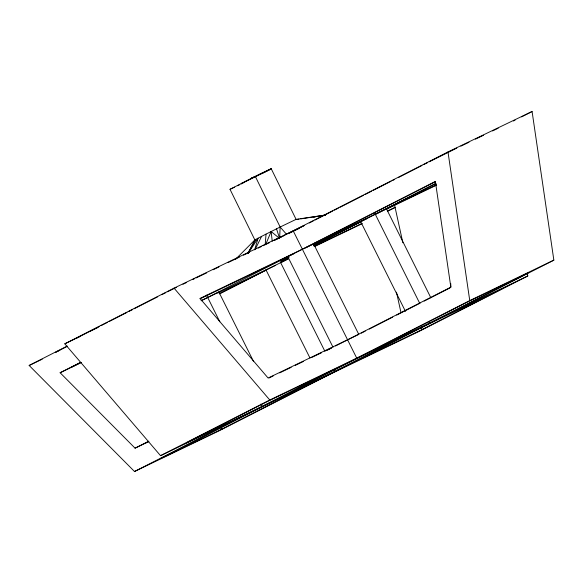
<?xml version="1.0" encoding="UTF-8"?>
<svg xmlns="http://www.w3.org/2000/svg" width="583" height="583" viewBox="0 0 583 583"><rect width="100%" height="100%" fill="white"/><g stroke="black" fill="none" stroke-linecap="round" stroke-linejoin="round"><path stroke-width="0.87" d="M279.665 237.587L280.153 227.02L255.288 176.387L230.008 189.3L254.873 239.934L247.717 253.634M265.214 244.241L266.03 234.104L280.153 227.02L296.084 219.361L325.431 215.025M254.647 249.837L258.101 238.17L266.03 234.104M265.753 244.335L271.124 231.531L278.973 237.937M255.332 249.116L261.585 236.37M247.768 253.656L255.813 239.387L258.101 238.17L248.343 253.015M253.394 242.185L255.813 239.387M235.423 259.428L254.873 239.934M264.806 172.116L271.219 168.735L296.084 219.361M357.634 223.289L435.778 183.332M259.821 174.353L262.467 173.049L256.185 176.234M251.667 178.194L271.219 168.735L241.748 183.332L242.994 182.778M250.923 178.631L252.381 177.881M251.783 178.201L252.49 177.837M261.847 173.625L264.07 172.495M527.221 273.31L527.804 275.97L418.587 331.661L160.551 455.687L64.808 343.81L174.033 288.126L304.406 225.453L288.242 233.652M99.482 326.458L76.016 338.424L80.111 336.457M101.099 325.635L107.571 322.333M109.189 321.51L126.992 312.437M128.61 311.606L132.654 309.544M134.272 308.72L157.738 296.762M161.782 294.699L165.827 292.637M167.445 291.806L176.409 287.404M283.484 235.794L447.992 151.915L532.09 111.499L553.85 260.149L218.603 431.077L134.505 471.501L29.15 365.475L67.242 346.047M275.395 239.919L281.866 236.618M67.089 346.455L55.735 352.241L59.794 350.317M309.274 222.976L313.326 220.906M314.944 220.083L332.776 210.988M334.402 210.164L338.453 208.095M340.071 207.271L363.581 195.283M365.206 194.46L371.684 191.151M373.309 190.328L391.142 181.233M392.767 180.409L394.385 179.579M398.437 177.516L421.946 165.528M423.564 164.697L427.623 162.635M429.241 161.804L456.817 148.104M513.448 121.002L515.066 120.171M521.552 116.87L532.09 111.499M148.731 441.601L135.067 448.167L60.122 372.741L80.396 362.4M201.222 300.792L435.37 181.408L450.848 287.157L335.451 345.996M71.345 367.341L81.081 362.378M217.291 292.928L218.909 292.105L253.627 361.657M305.492 247.957L435.465 181.692M313.465 244.685L326.291 238.148M314.266 244.488L333.505 234.679L315.869 243.672M219.784 293.46L288.578 258.619M219.638 293.861L266.671 269.878M281.261 262.437L288.541 258.728M313.625 245.939L361.365 221.598M375.933 214.172L435.924 183.579M135.067 448.167L148.782 441.171M327.354 350.121L331.399 348.058M146.297 442.767L148.716 441.535M361.22 333.185L365.25 331.129M369.279 329.074L392.672 317.145M396.71 315.09L420.103 303.16M424.132 301.105L449.952 287.944M160.551 455.687L269.776 399.996L527.804 275.97M134.505 471.501L469.752 300.573L553.85 260.149M221.955 429.044L528.074 272.968L466.4 302.606L160.289 458.69L221.955 429.044L220.789 427.718M421.939 329.621L502.036 288.782L266.424 402.03L186.327 442.869L421.939 329.621L421.371 327.048M387.345 211.359L395.092 207.424L387.71 210.966M255.551 176.562L244.459 182.078M287.499 257.875L280.707 261.388L289.124 257.322M313.698 244.969L360.673 221.62L405.484 311.402M313.654 245.049L360.804 221.722M241.012 184.06L243.118 183.018M263.13 172.728L270.585 169.099M237.529 185.766L239.606 184.753M252.854 177.669L271.219 168.735M251.426 178.376L252.25 177.961M234.672 187.158L230.008 189.3M460.869 146.151L468.987 142.252M475.48 139.133L483.591 135.234M492.518 130.942L498.195 128.209M182.945 284.264L186.217 282.689M192.762 279.549L194.394 278.761M196.034 277.974L206.666 272.866M213.21 269.718L218.931 266.963M227.931 262.642L239.38 257.139M243.468 255.172L249.189 252.424M258.189 248.096L261.461 246.529M263.093 245.742L269.637 242.594M273.726 240.626L284.234 235.576M90.584 330.998L97.944 327.464M64.808 343.81L75.222 338.81M29.15 365.475L42.216 359.194M436.412 184.796L199.984 298.438L268.093 378.017L358.793 334.416L313.581 243.832L360.673 221.62M200.078 298.817L294.211 253.569M313.457 244.313L367.079 218.545M386.646 209.137L436.652 185.102M201.142 300.646L218.909 292.105M314.74 246.041L361.475 223.581M218.137 292.899L275.613 265.272M314.893 246.39L362.4 223.559M60.122 372.741L81.081 362.662M269.018 377.995L273.121 376.028M279.68 372.872L291.172 367.348M295.275 365.381L303.481 361.431M311.686 357.488L321.532 352.759M325.635 350.784L331.377 348.022M289.846 232.879L298.846 228.587M313.756 217.24L315.549 216.912M317.341 216.592L319.134 216.271M320.927 215.95L325.401 215.142M297.213 219.456L298.977 219.179M300.748 218.902L325.452 215.047M280.153 227.02L286.333 234.089M174.033 288.126L269.776 399.996M287.689 256.425L333.017 347.235M386.449 208.809L430.859 297.775M374.446 212.598L419.643 303.167M428.826 321.561L429.627 323.164M293.198 230.846L356.76 358.188M280.569 262.467L324.971 351.432M334.154 369.833L334.955 371.429M266.001 269.893L310.003 358.049M206.506 295.093L219.813 321.758M260.892 404.055L262.088 406.453M276.531 228.82L279.621 238.469M394.523 204.844L402.853 242.754M396.484 292.149L400.951 312.466M447.992 151.915L469.752 300.573M271.124 231.531L272.254 241.318M450.739 283.527L450.848 287.157"/></g></svg>
